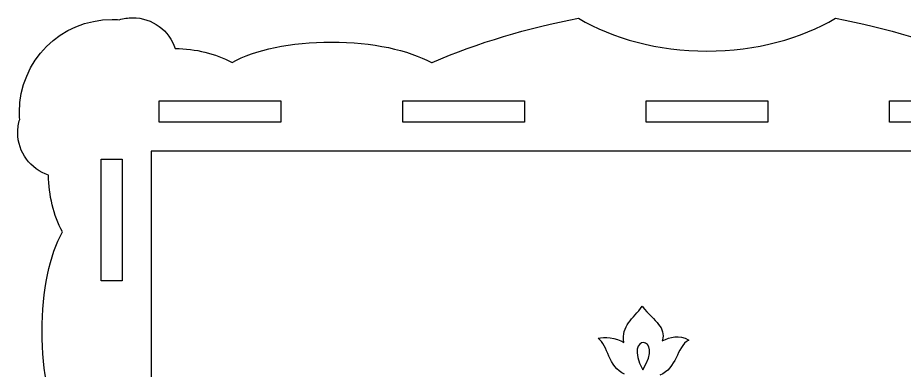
# Model space of a CAD drawing. Extents: x -1260 to -85, y -359 to 882.
# Drawn here: x -638.3 to -282.2, y 53 to 194.7 of the extents above; entities that cross this region are included whole.
import ezdxf

# ---------------------------------------------------------------- set-up
doc = ezdxf.new("R2010")
doc.units = 0
doc.layers.get('0').update_dxf_attribs({"linetype": 'CONTINUOUS'})

msp = doc.modelspace()

# ---------------------------------------------------------------- linework, layer by layer
at = {"color": 1}
msp.add_lwpolyline([(-472.155825, 176.726078), (-471.894075, 176.726078)], dxfattribs=at)
for points in [[(-581.47095, 161.281403), (-532.573275, 161.281403), (-532.573275, 152.777453), (-581.47095, 152.777453)], [(-483.675675, 161.281403), (-434.778, 161.281403), (-434.778, 152.777453), (-483.675675, 152.777453)], [(-385.8804, 161.281403), (-336.982725, 161.281403), (-336.982725, 152.777453), (-385.8804, 152.777453)], [(-288.085125, 161.281403), (-239.18745, 161.281403), (-239.18745, 152.777453), (-288.085125, 152.777453)], [(-584.660025, 141.084503), (-584.660025, -305.372198), (-138.203325, -305.372198), (-138.203325, 141.084503)], [(-604.856775, 88.997978), (-604.856775, 137.895578), (-596.352825, 137.895578), (-596.352825, 88.997978)], [(-387.260325, 53.234227)]]:
    msp.add_lwpolyline(points, close=True, dxfattribs=at)
for points in [[(-637.634325, 156.828353), (-637.634325, 177.375953), (-620.977275, 194.033078), (-600.4296, 194.033078)], [(-600.4296, 194.033078), (-599.45355, 194.033078), (-598.48605, 193.995428), (-597.5289, 193.921628)], [(-597.5289, 193.921628), (-595.834275, 194.449553), (-594.0321, 194.734403), (-592.163325, 194.734403)], [(-592.163325, 194.734403), (-584.182875, 194.734403), (-577.414575, 189.542753), (-575.051775, 182.353328)], [(-471.894075, 176.726078), (-453.23115, 184.700003), (-433.5309, 190.714853), (-413.052375, 194.511803)], [(-413.052375, 194.511803), (-399.3081, 186.324653), (-381.232575, 181.354553), (-361.4316, 181.354553)], [(-361.4316, 181.354553), (-341.63055, 181.354553), (-323.555025, 186.324653), (-309.81075, 194.511803)], [(-309.81075, 194.511803), (-289.332225, 190.714853), (-269.631975, 184.700003), (-250.96905, 176.726078)], [(-575.051775, 182.353328), (-566.8242, 182.316728), (-559.059675, 180.318578), (-552.2025, 176.802353)], [(-552.2025, 176.802353), (-543.126075, 181.759328), (-528.60855, 184.969778), (-512.24865, 184.969778)], [(-512.24865, 184.969778), (-495.80505, 184.969778), (-481.22295, 181.726403), (-472.155825, 176.726078)], [(-637.51935, 153.881528), (-637.5954, 154.853528), (-637.634325, 155.836553), (-637.634325, 156.828353)], [(-638.309775, 148.588028), (-638.309775, 150.430178), (-638.032725, 152.207903), (-637.51935, 153.881528)], [(-625.92885, 131.476403), (-633.1185, 133.839203), (-638.309775, 140.607503), (-638.309775, 148.588028)], [(-620.3775, 108.626528), (-623.893875, 115.483703), (-625.892325, 123.248603), (-625.92885, 131.476403)], [(-628.54425, 68.674178), (-628.54425, 85.033178), (-625.3338, 99.549878), (-620.3775, 108.626528)], [(-394.84695, 64.261252), (-395.867175, 70.873927), (-391.17345, 73.835002), (-387.445725, 78.753277)], [(-387.445725, 78.753277), (-382.2579, 72.297727), (-377.82225, 70.491652), (-379.4019, 64.888477)], [(-620.301375, 28.583228), (-625.301325, 37.649903), (-628.54425, 52.231628), (-628.54425, 68.674178)], [(-387.260325, 53.234227), (-395.51325, 68.294903), (-377.976375, 67.350952), (-387.260325, 53.234227)], [(-405.1437, 65.905927), (-403.0677, 66.495277), (-397.6626, 66.219502), (-394.84695, 64.261252)], [(-394.525275, 51.413977), (-401.1813, 54.338002), (-401.061225, 63.164902), (-405.1437, 65.905927)], [(-368.784075, 65.201603), (-373.73505, 62.298352), (-373.5135, 53.768902), (-380.367525, 51.100552)], [(-379.4019, 64.888477), (-376.107, 66.421477), (-372.725025, 67.442602), (-368.784075, 65.201603)]]:
    msp.add_open_spline(points, degree=3, dxfattribs=at)

doc.saveas('drawing.dxf')
